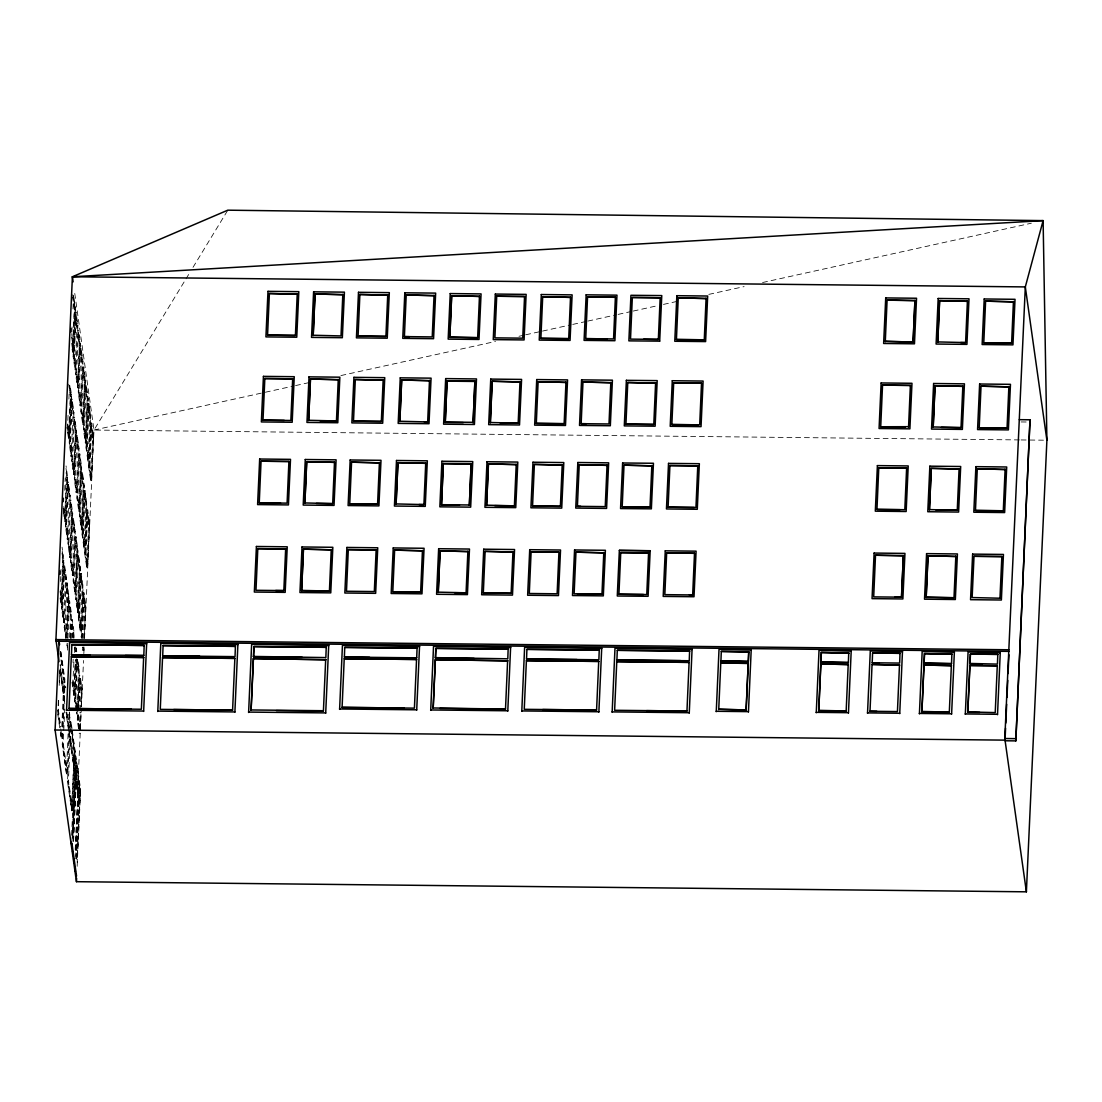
<?xml version="1.0" encoding="UTF-8"?>
<svg xmlns="http://www.w3.org/2000/svg" width="1102" height="1102" viewBox="0 0 1102 1102"><rect width="100%" height="100%" fill="white"/><g stroke="black" fill="none" stroke-linecap="round" stroke-linejoin="round"><path stroke-width="0.75" stroke-dasharray="5 3.75" d="M60.61 581.553L60.748 576.07M60.817 574.362L61.051 569.266M64.756 490.335L65.211 477.855M68.048 415.371L67.58 425.565L69.454 438.927L68.572 438.927L66.919 427.232M68.903 399.117L69.509 385.81M71.754 333.617L73.407 352.089L72.512 352.075L71.575 345.394M71.837 331.922L72.057 326.812M72.994 308.946L73.531 294.51L75.418 307.871L73.311 354.899L75.005 366.966L75.9 366.98L74.206 354.899L76.01 314.993L75.129 314.979L76.823 327.06L77.719 327.06L76.01 314.993M60.238 589.873L61.932 601.94L61.051 601.926L62.855 562.02L62.001 555.987M63.117 506.961L63.999 506.961L65.707 519.042L64.811 519.028L66.203 476.092M67.773 424.063L69.467 436.13L68.572 436.13L70.39 396.21L68.682 384.143M71.713 337.212L73.407 349.293L72.512 349.279L74.33 309.359L72.636 297.292L73.517 297.306L75.225 309.373L73.118 356.401L75.005 369.762L75.9 369.776L74.013 356.414L76.024 312.197L75.129 312.183L77.016 325.545L75.005 369.762M60.045 591.375L61.932 604.736L61.037 604.722L63.048 560.505L61.877 552.157M62.924 508.463L63.82 508.477L65.693 521.838L64.798 521.825L66.809 477.607L66.106 472.593M68.572 438.927L70.569 394.709L69.398 386.347M72.512 352.075L74.523 307.857L72.636 294.496M63.53 622.423L65.541 578.206L63.654 564.844L64.55 564.844L62.538 609.062L64.426 622.423L63.53 622.423L61.643 609.062L63.751 562.02L62.056 549.953M67.291 539.512L69.302 495.294L67.415 481.932L68.31 481.946L66.299 526.164L68.186 539.525L67.291 539.512L65.417 526.15L67.511 479.122L65.817 467.055M71.065 456.614L73.063 412.396L71.189 399.034L72.085 399.048L70.073 443.266L71.947 456.627L71.065 456.614L69.178 443.252L71.286 396.224L69.578 384.143M64.536 567.64L66.244 579.721L65.349 579.707L63.654 567.64L64.536 567.64L62.731 607.56L64.426 619.627L63.53 619.627L61.836 607.546L63.944 560.519L62.056 547.157M68.31 484.742L70.005 496.809L69.109 496.809L67.415 484.728L68.31 484.742L66.492 524.662L68.2 536.729L67.305 536.715L65.597 524.648L67.704 477.621L66.051 465.926M72.071 401.844L73.765 413.911L72.884 413.897L71.175 401.831L72.071 401.844L70.252 441.75L71.961 453.831L71.065 453.817L69.371 441.75L71.465 394.709L70.294 386.361M58.392 700.831L58.007 709.316L60.527 727.196M59.232 682.152L59.783 670.264M58.53 700.321L58.158 708.614L60.706 726.714M59.205 685.403L59.963 668.818M60.596 654.946L60.734 651.874M66.079 640.482L64.192 627.121L66.423 578.206L64.55 564.844M69.839 557.584L71.85 513.367L69.963 500.005L70.859 500.005L68.847 544.223L70.735 557.584L69.839 557.584L67.952 544.223L70.197 495.308L68.31 481.946M73.6 474.673L75.611 430.455L73.724 417.093L74.619 417.107L72.608 461.325L74.495 474.687L73.6 474.673L71.726 461.311L73.958 412.41L72.085 399.048M77.539 387.821L79.551 343.604L77.677 330.256L78.559 330.256L76.561 374.473L78.435 387.835L77.539 387.821L75.666 374.473L77.898 325.558L76.024 312.197M66.492 637.149L65.087 627.134L67.098 582.917L66.203 582.903L68.076 596.265L66.23 637.08M62.359 733.477L62.125 738.574L61.23 738.56L61.354 733.257M61.767 726.673L63.93 679.121L60.5 654.753M66.079 637.686L67.897 597.766L66.189 585.699L67.084 585.713L68.779 597.78L66.974 637.7L66.079 637.686L64.384 625.619L65.266 625.619L66.974 637.7M69.839 554.788L71.658 514.868L69.963 502.801L70.845 502.801L72.553 514.882L70.735 554.788L69.839 554.788L68.145 542.707L69.04 542.721L70.735 554.788M73.614 471.876L75.418 431.97L73.724 419.89L74.619 419.903L76.313 431.97L74.495 471.89L73.614 471.876L71.906 459.81L72.801 459.823L74.495 471.89M77.553 385.025L79.372 345.119L77.663 333.052L78.559 333.052L80.253 345.133L78.449 385.039L77.553 385.025L75.859 372.958L76.741 372.972L78.449 385.039M60.734 733.285L61.202 736.577L62.098 736.577L62.249 733.257M62.552 726.631L64.054 693.461L60.114 665.498M59.976 669.079L63.227 692.111L64.109 692.111L64.674 679.838L63.778 679.824L60.073 653.514M62.662 726.686L64.825 679.135L60.706 649.877M69.04 732.183L67.263 773.976L66.368 773.962L62.249 744.704L63.076 729.083M63.021 727.733L64.949 685.279L65.844 685.279M67.456 650.152L66.988 640.042M67.057 638.333L68.971 596.278L67.098 582.917M72.401 575.602L74.413 531.384L72.525 518.023L73.421 518.023L75.294 531.384L73.297 575.602L72.401 575.602L70.514 562.24L72.732 513.367L70.859 500.005M76.162 492.69L78.173 448.473L76.286 435.111L77.181 435.125L79.069 448.486L77.057 492.704L76.162 492.69L74.275 479.329L76.506 430.469L74.619 417.107M80.102 405.839L82.113 361.621L80.239 348.26L81.121 348.273L83.008 361.635L80.997 405.853L80.102 405.839L78.228 392.477L80.446 343.617L78.559 330.256M67.263 773.976L63.145 744.718L64.756 709.054M67.952 638.347L69.646 600.934L68.765 600.921L70.638 614.282L69.564 638.086M73.297 575.602L71.41 562.24L73.421 518.023M77.057 492.704L75.17 479.342L77.181 435.125M80.997 405.853L79.124 392.491L81.121 348.273M70.459 638.099L71.534 614.296L69.646 600.934M70.556 638.389L71.396 619.682L72.291 619.696L74.178 633.058L73.944 638.154M76.066 536.784L74.054 581.002L75.928 594.364L75.046 594.364L73.159 581.002L75.17 536.784L76.066 536.784L77.939 550.146L75.749 599.392L77.636 612.753L78.517 612.767L80.529 568.549L78.655 555.188L77.76 555.174L79.633 568.536L77.636 612.753M79.826 453.886L77.815 498.104L79.702 511.466L78.807 511.452L76.92 498.09L78.931 453.872L79.826 453.886L81.7 467.248L79.509 516.494L81.396 529.855L82.292 529.869L84.289 485.651L82.416 472.29L81.52 472.276L83.408 485.638L81.396 529.855M83.766 367.035L81.755 411.253L83.642 424.614L82.746 424.601L80.873 411.239L82.87 367.021L83.766 367.035L85.653 380.397L83.463 429.642L85.336 443.004L86.231 443.018L88.243 398.8L86.355 385.438L85.46 385.425L87.347 398.786L85.336 443.004M71.451 638.402L72.291 619.696M66.368 773.962L68.296 728.849L65.982 712.402M68.448 728.119L69.068 714.537L69.963 714.537L69.192 731.521M72.939 637.879L71.396 622.478L72.291 622.492L73.834 637.879M75.046 591.554L76.864 551.647L75.156 539.581L76.052 539.581L77.746 551.661L75.942 591.567L75.046 591.554L73.352 579.487L74.233 579.5L75.942 591.567M78.807 508.656L80.625 468.749L78.931 456.669L79.812 456.683L81.52 468.749L79.702 508.669L78.807 508.656L77.112 496.589L78.008 496.603L79.702 508.669M82.76 421.804L84.565 381.898L82.87 369.831L83.766 369.831L85.46 381.912L83.642 421.818L82.76 421.804L81.052 409.737L81.947 409.751L83.642 421.818M73.049 638.141L71.396 619.682M75.046 594.364L77.044 550.146L75.17 536.784M78.807 511.452L80.818 467.234L78.931 453.872M82.746 424.601L84.758 380.383L82.87 367.021M72.236 730.213L75.212 751.344L72.512 810.769L71.616 810.755L67.498 781.511L70.197 722.072L71.093 722.086L72.002 728.587M73.007 662.495L73.159 659.175M72.512 810.769L68.393 781.511L71.093 722.086M72.884 682.303L71.988 682.303L73.862 695.665L74.757 695.665L72.884 682.303L74.041 659.175M74.344 652.522L74.578 647.535M78.517 612.767L76.644 599.405L78.655 555.188M82.292 529.869L80.405 516.507L82.416 472.29M86.231 443.018L84.344 429.656L86.355 385.438M73.063 680.802L74.771 692.869L73.875 692.869L75.377 659.602M77.636 609.957L75.942 597.89L76.823 597.904L78.531 609.971L77.636 609.957L79.454 570.051L77.746 557.97L78.641 557.984L80.336 570.051L79.454 570.051M81.396 527.059L79.702 514.978L80.598 514.992L82.292 527.073L81.396 527.059L83.215 487.139L81.52 475.072L82.402 475.086L84.11 487.153L83.215 487.139M85.35 440.208L83.642 428.141L84.537 428.141L86.231 440.221L85.35 440.208L87.154 400.288L85.46 388.221L86.355 388.235L88.05 400.302L87.154 400.288M73.862 695.665L75.487 659.946M74.757 695.665L76.272 659.616M75.969 710.583L74.55 700.569L76.561 656.351M78.325 617.657L80.336 573.453L81.217 573.453L83.105 586.815L81.093 631.033L80.198 631.019L78.325 617.657L79.22 617.671L81.093 631.033M82.085 534.759L84.096 490.542L84.992 490.555L86.865 503.917L84.854 548.135L83.972 548.121L82.085 534.759L82.981 534.773L84.854 548.135M86.025 447.908L88.036 403.69L88.931 403.704L90.805 417.066L88.807 461.283L87.912 461.27L86.025 447.908L86.92 447.922L88.807 461.283M76.396 707.25L75.446 700.583L77.305 659.754M79.22 617.671L81.217 573.453M82.981 534.773L84.992 490.555M86.92 447.922L88.931 403.704M76.699 706.616L75.639 699.067L77.457 659.161L79.151 671.228L78.256 671.214L76.561 659.148M79.399 616.17L78.504 616.156L80.212 628.223L81.107 628.236L79.399 616.17L81.217 576.25L80.322 576.25L82.016 588.316L82.912 588.33L81.217 576.25M83.173 533.258L82.278 533.258L83.972 545.325L84.868 545.338L83.173 533.258L84.978 493.352L84.083 493.338L85.791 505.419L86.672 505.419L84.978 493.352M87.113 446.42L86.218 446.406L87.912 458.473L88.807 458.487L87.113 446.42L88.918 406.5L88.036 406.486L89.73 418.567L90.626 418.567L88.918 406.5M71.589 808.772L67.649 780.808L68.544 780.822L72.484 808.785L71.589 808.772L73.545 765.656L69.605 737.693L70.5 737.693L74.44 765.656L73.545 765.656M74.165 752.032L75.06 752.032L71.12 724.069L70.225 724.069L74.165 752.032L73.6 764.306L74.495 764.32L70.556 736.356L69.674 736.343M71.616 810.755L74.316 751.33L71.795 733.45M77.03 659.685L78.449 669.713L76.437 713.931L77.333 713.931L76.63 708.93M80.198 631.019L82.209 586.801L80.336 573.453M83.972 548.121L85.97 503.903L84.096 490.542M87.912 461.27L89.923 417.052L88.036 403.69M71.602 835.302L75.005 756L75.9 756.013L80.515 788.743L77.168 862.329M77.484 710.542L79.344 669.727L77.925 659.699M78.462 728.257L77.278 719.909L77.815 708.007M77.898 706.299L79.289 675.691L80.184 675.705L82.058 689.067L81.286 706.065M83.049 592.793L81.038 637.011L81.934 637.011L83.945 592.807L83.049 592.793L84.937 606.155L83.463 638.457M84.813 554.099L86.824 509.882L87.705 509.895L89.593 523.257L87.581 567.475L86.686 567.461L84.813 554.099L85.708 554.113L87.581 567.475M88.752 467.262L90.763 423.044L91.659 423.044L93.532 436.406L91.521 480.624L90.639 480.624L88.752 467.262L89.648 467.262L91.521 480.624M72.016 841.57L75.9 756.013M78.958 728.959L77.471 718.408L77.925 708.421M77.994 706.768L79.275 678.488L80.171 678.501L81.879 690.568L80.969 710.528M81.658 638.513L83.049 595.59L83.945 595.603L85.639 607.67L84.275 637.603M84.992 552.598L86.81 512.678L87.705 512.692L89.4 524.772L87.595 564.679L86.7 564.665L84.992 552.598L85.887 552.612L87.595 564.679M88.945 465.747L90.75 425.84L91.645 425.84L93.339 437.921L91.535 477.827L90.639 477.827L88.945 465.747L89.841 465.76L91.535 477.827M72.415 837.024L75.377 771.937L74.481 771.923L75.363 778.177L72.636 838.14M76.355 776.042L75.473 769.775L75.955 759.195L75.06 759.182L75.942 765.435L75.459 776.028L76.355 776.042L76.837 765.449L75.942 765.435M72.856 837.451L75.501 779.21L76.396 779.224L79.688 802.6L77.126 859.133M75.597 777.062L76.079 766.469L76.975 766.482L76.493 777.075L78.683 792.586L77.787 792.586L75.597 777.062L76.493 777.075M79.344 728.27L78.173 719.923L78.559 711.424M78.641 709.716L80.184 675.705M85.708 554.113L87.705 509.895M89.648 467.262L91.659 423.044M79.854 728.973L78.366 718.408L78.669 711.754M78.738 710.101L80.171 678.501M82.554 638.526L83.945 595.603M85.887 552.612L87.705 512.692M89.841 465.76L91.645 425.84M73.379 841.57L76.258 778.191L75.377 771.937M73.6 840.895L76.396 779.224M79.165 730.474L80.005 712.181M80.074 710.514L81.162 689.053L79.289 675.691M83.972 646.97L83.821 650.373L82.925 650.373L83.077 646.97M86.686 567.461L88.697 523.243L86.824 509.882M90.639 480.624L92.637 436.406L90.763 423.044M80.06 730.488L80.887 712.195M80.281 728.174L80.983 712.87M84.358 638.471L85.832 606.155L83.945 592.807M77.154 866.337L80.487 792.93L77.512 792.903L81.341 708.641M81.41 706.919L83.532 660.484M83.835 653.61L84.151 646.736M84.537 638.127L93.987 430.055L74.33 290.391M75.198 849.546L77.691 794.735L78.586 794.735L75.79 856.406M77.787 792.586L78.27 781.993L76.079 766.469M75.349 850.579L77.843 795.768L78.724 795.768L75.845 859.161M77.939 793.605L78.421 783.026L79.303 783.04L78.821 793.619L79.785 800.451L78.889 800.438L77.939 793.605L78.821 793.619M78.683 792.586L79.165 782.007L78.27 781.993M76.231 859.119L78.793 802.587L75.501 779.21M78.889 800.438L79.372 789.858L78.421 783.026M76.437 858.899L79.619 788.729L75.005 756M79.785 800.451L80.267 789.858L79.372 789.858M1019.378 439.918L93.987 430.055L189.434 273.213M193.015 267.345L227.797 210.179M93.987 430.055L263.654 392.615M265.334 392.243L293.89 385.948M295.57 385.576L310.695 382.242M340.931 375.562L495.473 341.468M518.987 336.275L524.029 335.16M525.709 334.788L540.834 331.454M542.515 331.082L571.07 324.787M572.751 324.415L586.181 321.453M587.862 321.081L616.417 314.773M618.098 314.401L631.542 311.439M633.223 311.067L656.737 305.874M663.459 304.4L678.584 301.066M708.82 294.386L744.098 286.603M762.57 282.525L1031.348 223.21M74.523 307.857L75.418 307.871M74.33 309.359L75.225 309.373M77.016 325.545L77.898 325.558M79.551 343.604L80.446 343.617M79.372 345.119L80.253 345.133M73.311 354.899L74.206 354.899M73.118 356.401L74.013 356.414M82.113 361.621L83.008 361.635M75.666 374.473L76.561 374.473M84.758 380.383L85.653 380.397M84.565 381.898L85.46 381.912M78.228 392.477L79.124 392.491M70.569 394.709L71.465 394.709M70.39 396.21L71.286 396.224M87.347 398.786L88.243 398.8M80.873 411.239L81.755 411.253M1021.141 421.942L1027.257 422.011M73.063 412.396L73.958 412.41M89.923 417.052L90.805 417.066M83.463 429.642L84.344 429.656M1021.099 439.946L1043.456 440.18M75.611 430.455L76.506 430.469M75.418 431.97L76.313 431.97M92.637 436.406L93.532 436.406M93.339 437.921L92.458 437.907L90.75 425.84M69.371 441.75L70.252 441.75M69.178 443.252L70.073 443.266M78.173 448.473L79.069 448.486M71.726 461.311L72.608 461.325M80.818 467.234L81.7 467.248M80.625 468.749L81.52 468.749M66.809 477.607L67.704 477.621M66.616 479.108L67.511 479.122M74.275 479.329L75.17 479.342M83.408 485.638L84.289 485.651M69.302 495.294L70.197 495.308M76.92 498.09L77.815 498.104M85.97 503.903L86.865 503.917M71.85 513.367L72.732 513.367M71.658 514.868L72.553 514.882M79.509 516.494L80.405 516.507M88.697 523.243L89.593 523.257M89.4 524.772L88.504 524.759L86.81 512.678M65.597 524.648L66.492 524.662M65.417 526.15L66.299 526.164M74.413 531.384L75.294 531.384M67.952 544.223L68.847 544.223M77.044 550.146L77.939 550.146M76.864 551.647L77.746 551.661M63.048 560.505L63.944 560.519M62.855 562.02L63.751 562.02M70.514 562.24L71.41 562.24M79.633 568.536L80.529 568.549M65.541 578.206L66.423 578.206M73.159 581.002L74.054 581.002M82.209 586.801L83.105 586.815M68.076 596.265L68.971 596.278M67.897 597.766L68.779 597.78M75.749 599.392L76.644 599.405M84.937 606.155L85.832 606.155M61.836 607.546L62.731 607.56M85.639 607.67L84.744 607.657L83.049 595.59M61.643 609.062L62.538 609.062M70.638 614.282L71.534 614.296M64.192 627.121L65.087 627.134M73.283 633.044L74.178 633.058M73.09 634.545L73.986 634.559M81.231 635.496L82.127 635.51M67.828 643.637L66.947 643.637L67.58 648.155M66.754 645.138L67.649 645.152M82.939 647.577L83.821 647.577M78.449 669.713L79.344 669.727M63.93 679.121L64.825 679.135M64.977 687.262L65.872 687.276M81.162 689.053L82.058 689.067M81.879 690.568L80.983 690.568L79.275 678.488M64.054 693.461L63.158 693.447L59.687 668.776M75.639 699.067L74.743 699.054L75.804 706.602M74.55 700.569L75.446 700.583M77.471 718.408L78.366 718.408M77.278 719.909L78.173 719.923M68.352 727.513L69.247 727.513L67.167 712.718M79.165 733.271L80.06 733.285M62.249 744.704L63.145 744.718M74.316 751.33L75.212 751.344M75.473 769.775L74.578 769.775L75.459 776.028M75.363 778.177L76.258 778.191M67.498 781.511L68.393 781.511M79.619 788.729L80.515 788.743M78.793 802.587L79.688 802.6M71.671 343.245L72.512 349.279M67.511 428.582L68.572 436.13M83.353 647.039L83.821 650.373M63.324 508.463L64.811 519.028M63.393 511.81L64.798 521.825M82.457 647.026L82.925 650.373M76.3 648.114L76.768 651.447L75.873 651.447L75.404 648.1M75.721 646.929L76.575 652.963M74.84 646.915L75.68 652.949M60.403 597.408L61.051 601.926M72.388 682.303L73.875 692.869M60.1 598.042L61.037 604.722M69.343 711.947L69.812 715.239L68.916 715.226L68.448 711.933M60.569 651.475L65.61 687.262M69.206 712.829L71.85 731.576M72.085 733.285L80.487 792.93M70.197 722.072L71.575 731.824M60.183 664.148L64.109 692.111M66.878 712.415L69.192 728.863M60.238 670.195L64.798 702.566M66.272 712.705L68.875 731.549M69.109 733.243L77.512 792.903M64.357 700.886L64.825 704.178M61.629 733.285L62.098 736.577M60.748 728.821L62.125 738.574M57.497 710.253L59.811 726.7M57.8 714.179L60.087 730.433M60.321 732.059L61.23 738.56M81.121 351.07L80.226 351.07L81.92 363.137L82.815 363.15L81.121 351.07M79.303 390.99L78.407 390.976L80.115 403.043L81.011 403.057L79.303 390.99M77.181 437.921L76.286 437.907L77.98 449.988L78.876 449.988L77.181 437.921M75.363 477.841L74.468 477.827L76.176 489.894L77.057 489.908L75.363 477.841M73.407 520.819L72.512 520.819L74.22 532.886L75.115 532.9L73.407 520.819M71.602 560.739L70.707 560.725L72.401 572.792L73.297 572.806L71.602 560.739M69.646 603.731L68.751 603.717L70.459 615.784L71.341 615.798L69.646 603.731M63.296 744.015L62.401 744.015L66.34 771.979L67.236 771.979L63.296 744.015"/><path stroke-width="1.5" d="M59.04 661.668L55.926 639.601L72.401 276.767L227.797 210.179L1043.112 220.62L1046.9 440.221L1026.389 891.821L76.451 881.696L55.1 730.006L59.136 641.254L59.604 644.656M59.935 574.362L60.087 570.96M63.227 501.658L63.379 498.256M70.941 331.909L71.093 328.506M66.547 710.597L69.578 642.507L146.718 643.72M131.262 709.137L69.027 708.476L71.313 656.709L143.646 657.481L71.313 656.709M89.965 655.153L71.465 654.946L71.85 644.684L144.183 645.455L71.85 644.684M76.451 881.696L76.617 878.28M143.646 657.481L141.359 709.247L69.027 708.476M125.284 655.525L143.797 655.718L144.183 645.455M143.646 711.424L146.662 643.334M157.779 711.506L160.809 643.416L237.949 644.629M162.545 657.618L234.864 658.39L162.545 657.618L160.258 709.371L232.591 710.143L173.717 709.523M199.696 656.241L162.697 655.855L163.082 645.593L235.415 646.364L163.082 645.593M232.591 710.143L234.864 658.39M235.415 646.364L235.029 656.627L162.697 655.855M234.878 712.319L237.894 644.229M248.611 712.471L251.628 644.381L328.768 645.593M280.542 503.063L259.245 502.843L261.064 461.201L288.917 461.49L261.064 461.201M284.288 420.413L263.006 420.179L264.824 378.537L292.664 378.84L264.824 378.537M257.799 548.644L285.652 548.948L257.799 548.644L255.981 590.3L283.834 590.589L275.638 590.507M297.237 293.807L295.419 335.449L267.566 335.146L269.384 293.504L297.292 294.193L269.384 293.504M253.419 658.968L251.077 710.335L253.364 658.583L325.751 659.74L253.364 658.583M302.292 657.343L253.515 656.82L253.915 646.557L326.233 647.329L253.915 646.557M253.515 656.82L253.956 646.943M288.917 461.49L287.099 503.132L259.245 502.843M292.664 378.84L290.845 420.482L263.006 420.179M283.834 590.589L285.652 548.948M306.728 462.069L304.855 503.325L306.673 461.683L334.567 462.358L306.673 461.683M310.475 379.405L308.601 420.675L310.42 379.019L338.328 379.708L310.42 379.019M331.247 549.43L329.429 591.071L301.59 590.782L303.408 549.14L331.303 549.815L303.408 549.14M315.048 294.372L313.175 335.642L314.993 293.986L342.887 294.675L314.993 293.986M301.59 590.782L303.463 549.526M276.313 710.611L323.409 711.107L325.696 659.354M326.233 647.329L325.848 657.591L253.46 656.434M316.315 503.449L332.694 503.628L334.512 461.972M320.062 420.799L336.454 420.964L338.273 379.322M342.832 294.289L341.014 335.931L313.12 335.242M325.696 713.297L328.713 645.207M339.609 709.371L342.446 645.345L419.6 646.557M379.419 462.454L377.587 504.096L349.747 503.807L351.566 462.165L379.46 462.84L351.566 462.165M383.165 379.804L381.347 421.446L353.494 421.143L355.312 379.501L383.22 380.19L355.312 379.501M348.301 549.609L346.483 591.264L374.322 591.554L376.14 549.912L348.301 549.609L376.14 549.912M387.739 294.771L385.92 336.413L358.067 336.11L359.886 294.468L387.794 295.157L359.886 294.468M404.324 708.035L342.088 707.374L344.223 658.707L416.556 659.478L344.223 658.707M369.597 657.329L344.375 657.067L344.733 647.397L417.066 648.169L344.733 647.397M397.946 463.033L396.073 504.303L397.891 462.647L425.785 463.336L397.891 462.647M401.693 380.383L399.819 421.639L401.638 379.997L429.546 380.686L401.638 379.997M422.465 550.408L420.647 592.049L392.808 591.746L394.626 550.105L422.521 550.793L394.626 550.105M409.31 336.661L404.393 336.606L406.211 294.964L434.105 295.653L406.211 294.964M416.556 659.478L414.421 708.145L342.088 707.374M406.61 657.729L416.708 657.839L417.066 648.169M419.008 504.537L423.912 504.592L425.73 462.95M424.394 421.901L427.672 421.942L429.491 380.3M434.064 295.253L432.232 336.909L404.393 336.606M416.708 710.198L419.545 646.171M430.703 710.349L433.527 646.323L510.681 647.535M459.506 505.267L441.489 505.074L443.307 463.432L471.16 463.722L469.342 505.377L471.16 463.722M463.267 422.617L445.249 422.424L447.068 380.769L474.907 381.072L473.089 422.713L474.907 381.072M441.489 505.074L443.307 463.432M445.249 422.424L447.068 380.769M440.097 551.275L438.224 592.532L440.042 550.89L467.951 551.565L440.042 550.89M479.48 296.039L477.662 337.68L449.809 337.377L451.627 295.735L479.535 296.424L451.627 295.735M435.359 660.057L433.169 708.352L435.304 659.671L507.691 660.828L435.304 659.671M474.149 658.445L435.455 658.032L435.827 648.362L508.146 649.133L435.827 648.362M449.809 337.377L451.682 296.121M435.455 658.032L435.869 648.761M454.603 592.711L466.077 592.821L467.895 551.179M488.448 464.3L486.574 505.556L488.393 463.914L516.287 464.589L488.393 463.914M492.195 381.636L490.321 422.892L492.139 381.251L520.048 381.939L492.139 381.251M512.967 551.661L511.149 593.303L483.31 593.014L485.128 551.358L513.022 552.047L485.128 551.358M496.713 296.218L494.894 337.859L522.734 338.162L524.552 296.521L496.713 296.218L524.552 296.521M494.757 505.639L514.414 505.846L516.232 464.204M500.156 423.003L518.174 423.196L519.992 381.554M439.891 708.421L505.501 709.123L507.636 660.442M508.146 649.133L507.788 658.803L435.4 657.646M507.788 711.162L510.625 647.136M521.783 711.313L524.621 647.287L601.761 648.499M562.213 464.7L560.395 506.341L532.555 506.038L534.374 464.397L562.268 465.085L534.374 464.397M565.973 382.036L564.155 423.691L536.302 423.388L538.12 381.747L566.029 382.422L538.12 381.747M531.109 551.854L529.291 593.496L557.13 593.799L558.948 552.157L531.109 551.854L558.948 552.157M570.533 297.003L568.715 338.645L540.875 338.355L542.694 296.714L570.588 297.388L542.694 296.714M526.398 660.649L598.717 661.42L526.398 660.649L524.249 709.316L596.581 710.087L542.763 709.523M577.007 659.547L526.536 659.01L526.908 649.34L599.24 650.111L526.908 649.34M580.671 506.355L577.407 506.328L579.225 464.686L607.119 465.361L579.225 464.686M586.071 423.719L581.153 423.678L582.972 382.022L610.88 382.711L582.972 382.022M575.96 552.143L603.855 552.818L575.96 552.143L574.128 593.785L601.981 594.074L577.407 593.813M607.009 338.865L585.727 338.631L587.545 296.989L615.384 297.292L587.545 296.989M607.064 464.975L605.246 506.631L577.407 506.328M610.825 382.325L609.007 423.967L581.153 423.678M596.581 710.087L598.717 661.42M599.24 650.111L598.868 659.781L526.536 659.01M601.981 594.074L603.8 552.433M615.384 297.292L613.566 338.934L585.727 338.631M598.868 712.14L601.706 648.114M619.352 550.394L617.285 596.003L648.1 596.292L650.18 550.725L619.352 550.394L650.166 550.78M612.161 712.278L614.985 648.251L692.139 649.464M651.847 465.457L650.028 507.099L622.189 506.81L624.007 465.154L651.902 465.843L624.007 465.154M655.607 382.807L653.789 424.449L625.936 424.146L627.754 382.504L655.662 383.193L627.754 382.504M643.485 594.515L618.925 594.253L620.743 552.612L648.582 552.915L620.743 552.612M632.328 297.471L660.167 297.76L632.328 297.471L630.509 339.113L658.349 339.416L643.609 339.251M616.762 661.613L689.094 662.385L616.762 661.613L614.627 710.28L686.959 711.052L646.585 710.625M680.829 660.649L616.913 659.974L617.285 650.304L689.604 651.075L617.285 650.304M648.582 552.915L646.764 594.557L618.925 594.253M658.349 339.416L660.167 297.76M659.685 341.193L661.765 295.584L630.936 295.295L628.87 340.862L659.685 341.138M694.315 507.471L668.101 507.195L669.92 465.554L697.773 465.843L669.92 465.554M698.062 424.821L671.848 424.545L673.68 382.89L701.519 383.193L673.68 382.89M666.655 553.011L694.508 553.3L666.655 553.011L664.837 594.653L692.676 594.956L689.411 594.915M706.093 298.16L704.274 339.802L676.421 339.512L678.24 297.857L706.148 298.546L678.24 297.857M697.773 465.843L695.954 507.499L668.101 507.195M701.519 383.193L699.701 424.835L671.848 424.545M686.959 711.052L689.094 662.385M689.604 651.075L689.246 660.745L616.913 659.974M692.676 594.956L694.508 553.3M689.246 713.104L692.084 649.078M716.259 711.672L719.014 649.367L751.261 650.097M718.724 709.66L720.777 662.825L748.217 663.128L746.164 709.95L718.669 709.261L746.164 709.95M720.928 661.172L721.3 651.434L748.74 651.723L748.368 661.462L720.873 660.787L748.368 661.462M746.109 709.564L748.217 663.128M748.313 661.076L748.74 651.723M748.451 712.016L751.206 649.712M816.265 712.732L819.02 650.428L851.267 651.158M848.223 664.189L846.171 711.01L818.745 710.721L820.797 663.9L848.278 664.575L820.797 663.9M848.747 652.797L848.375 662.536L820.935 662.233L821.307 652.494L848.802 653.183L821.307 652.494M818.745 710.721L820.852 664.286M820.935 662.233L821.362 652.88M848.457 713.077L851.212 650.772M867.522 713.283L870.291 650.979L902.538 651.709M899.893 509.675L876.958 509.427L878.776 467.785L906.629 468.075L878.776 467.785M905.293 427.025L880.718 426.763L882.537 385.121L910.376 385.425L882.537 385.121M901.546 597.174L903.364 555.532L875.511 555.229L873.693 596.885L901.546 597.174L894.989 597.105M885.278 341.73L887.096 300.088L914.949 300.391L913.131 342.033L885.223 341.344L913.131 342.033M876.861 711.341L870.001 711.272L872.054 664.437L899.549 665.126L872.054 664.437M879.065 662.853L872.205 662.784L872.577 653.045L900.003 653.334L872.577 653.045M906.629 468.075L904.811 509.716L876.958 509.427M908.558 427.066L910.376 385.425M901.491 596.788L903.364 555.532M913.076 341.648L914.949 300.391M899.494 664.74L897.441 711.561L870.001 711.272M900.003 653.334L899.645 663.073L872.205 662.784M899.728 713.628L902.483 651.323M919.412 713.834L922.167 651.53L954.415 652.26M931.3 468.722L929.427 509.978L931.245 468.336L959.139 469.025L931.245 468.336M935.047 386.072L933.174 427.328L934.992 385.686L962.9 386.361L934.992 385.686M955.833 556.097L954.001 597.739L926.162 597.436L927.98 555.794L955.875 556.482L927.98 555.794M939.62 301.039L937.747 342.295L939.565 300.653L967.473 301.328L939.565 300.653M926.162 597.436L928.036 556.179M951.37 665.291L949.318 712.112L921.892 711.823L923.944 664.988L951.425 665.677L923.944 664.988M951.894 653.885L951.522 663.624L924.082 663.335L924.454 653.596L951.949 654.271L924.454 653.596M921.892 711.823L923.999 665.388M924.082 663.335L924.509 653.982M935.984 510.047L957.266 510.281L959.098 468.639M941.37 427.411L961.027 427.631L962.845 385.975M960.682 342.543L965.6 342.584L967.418 300.942M951.605 714.179L954.373 651.874M965.324 714.33L968.079 652.012L1000.327 652.742M1005.12 469.121L1003.302 510.777L975.463 510.474L977.281 468.832L1005.176 469.507L977.281 468.832M1008.881 386.471L1007.063 428.113L979.21 427.824L981.028 386.168L1008.936 386.857L981.028 386.168M974.016 556.29L1001.856 556.579L974.016 556.29L972.143 597.546L1000.037 598.221M1013.441 301.438L1011.622 343.08L983.783 342.777L985.601 301.135L1013.496 301.824L985.601 301.135M979.802 712.443L967.79 712.305L969.856 665.484L997.282 665.773L969.856 665.484M982.006 663.955L969.994 663.831L970.366 654.092L997.806 654.381L970.366 654.092M967.79 712.305L969.898 665.87M969.994 663.831L970.421 654.478M999.982 597.835L1001.856 556.579M997.282 665.773L995.23 712.595L967.735 711.92M997.806 654.381L997.434 664.12L969.939 663.445M997.517 714.675L1000.272 652.356M1026.389 891.821L1004.804 738.519L1025.315 286.919L1043.112 220.62L72.401 276.767L73.131 281.878M1005.575 728.188L1005.038 740.131L55.1 730.006M1005.809 723.064L1006.663 704.288M1006.98 697.456L1007.751 680.389M1008.054 673.57L1008.909 654.781M1005.12 740.778L1015.837 740.888L1029.998 419.779L1019.295 419.669M1015.837 740.888L1029.998 419.779M72.401 276.767L1025.315 286.919L1046.9 440.221M915.004 300.777L887.096 300.088M937.692 341.909L965.6 342.584M449.754 336.992L477.662 337.68M447.123 381.154L474.962 381.457M308.546 420.289L336.454 420.964M399.764 421.253L427.672 421.942M908.503 426.681L880.718 426.763M933.118 426.942L961.027 427.631M445.194 422.025L473.033 422.328M490.266 422.507L518.174 423.196M443.362 463.818L471.215 464.107M304.799 502.939L332.694 503.628M396.017 503.917L423.912 504.592M929.372 509.592L957.266 510.281M441.434 504.688L469.287 504.978M486.519 505.171L514.414 505.846M903.42 555.918L875.511 555.229M301.535 590.397L329.429 591.071M926.107 597.05L954.001 597.739M438.169 592.146L466.077 592.821M55.926 639.601L1008.84 649.767M56.161 641.212L1009.06 651.378M748.795 652.108L721.3 651.434M820.88 661.847L848.375 662.536M924.027 662.949L951.522 663.624M143.742 655.332L71.465 654.946M748.272 663.514L720.777 662.825M818.69 710.335L846.171 711.01M921.837 711.437L949.318 712.112M433.114 707.966L505.501 709.123M716.204 711.286L748.396 711.63M816.21 712.347L848.402 712.691M867.481 712.898L899.673 713.242M919.357 713.449L951.549 713.793M965.269 713.944L997.462 714.289M339.554 708.985L416.652 709.812M430.648 709.963L507.733 710.776M521.728 710.928L598.813 711.754M612.106 711.892L689.191 712.718M251.036 709.95L323.354 710.721M66.492 710.211L143.591 711.038M157.724 711.107L234.822 711.933M248.556 712.085L325.641 712.898M1004.804 738.519L1015.521 738.643M71.051 843.278L71.933 843.292L76.548 876.021L75.652 876.007M1011.622 343.08L983.783 342.777M1007.063 428.113L979.21 427.824M1003.302 510.777L975.463 510.474M704.274 339.802L676.421 339.512M653.789 424.449L625.936 424.146M650.028 507.099L622.189 506.81M568.715 338.645L540.875 338.355M564.155 423.691L536.302 423.388M560.395 506.341L532.555 506.038M511.149 593.303L483.31 593.014M385.92 336.413L358.067 336.11M420.647 592.049L392.808 591.746M416.708 657.839L344.375 657.067M381.347 421.446L353.494 421.143M377.587 504.096L349.747 503.807M295.419 335.449L267.566 335.146M71.286 842.162L72.167 848.416M72.539 850.992L73.187 855.648M73.627 858.761L74.289 863.417M74.84 867.357L75.418 871.462M259.673 459.024L257.606 504.592L288.435 504.923L290.501 459.355L259.673 459.024M263.433 376.374L261.367 421.928L292.182 422.259L294.248 376.705L263.433 376.374M256.408 546.482L254.342 592.049L285.17 592.366L287.236 546.812L256.408 546.482M267.993 291.341L265.926 336.895L296.755 337.226L298.821 291.658L267.993 291.341M305.282 459.506L303.215 505.074L334.03 505.405L336.096 459.837L305.282 459.506M309.028 376.856L306.962 422.424L337.791 422.741L339.857 377.187L309.028 376.856M302.017 546.964L299.951 592.532L330.765 592.862L332.832 547.295L302.017 546.964M313.602 291.823L311.535 337.391L342.35 337.708L344.416 292.154L313.602 291.823M350.174 459.989L348.108 505.556L378.923 505.887L381.003 460.319L350.174 459.989M353.935 377.339L351.855 422.892L382.683 423.223L384.75 377.669L353.935 377.339M346.91 547.446L344.843 593.014L375.658 593.331L377.738 547.777L346.91 547.446M358.494 292.305L356.428 337.859L387.243 338.19L389.323 292.636L358.494 292.305M396.5 460.484L394.433 506.052L425.248 506.369L427.328 460.815L396.5 460.484M400.26 377.834L398.18 423.388L429.009 423.719L431.075 378.151L400.26 377.834M393.235 547.942L391.169 593.496L421.983 593.826L424.063 548.273L393.235 547.942M404.82 292.801L402.753 338.355L433.568 338.686L435.648 293.118L404.82 292.801M441.916 461.256L439.85 506.824L470.678 507.154L472.744 461.586L441.916 461.256M445.676 378.606L443.61 424.174L474.425 424.49L476.491 378.936L445.676 378.606M438.651 548.713L436.585 594.281L467.413 594.612L469.48 549.044L438.651 548.713M450.236 293.573L448.17 339.127L478.998 339.457L481.064 293.903L450.236 293.573M487.001 461.738L484.935 507.306L515.75 507.636L517.816 462.069L487.001 461.738M490.748 379.088L488.682 424.642L519.51 424.973L521.577 379.419L490.748 379.088M483.737 549.195L481.67 594.763L512.485 595.094L514.551 549.526L483.737 549.195M495.321 294.055L493.255 339.609L524.07 339.939L526.136 294.386L495.321 294.055M532.982 462.234L530.916 507.788L561.731 508.118L563.797 462.565L532.982 462.234M536.729 379.57L534.663 425.138L565.491 425.468L567.558 379.901L536.729 379.57M529.718 549.691L527.651 595.245L558.466 595.576L560.532 550.022L529.718 549.691M541.302 294.537L539.236 340.105L570.051 340.435L572.117 294.868L541.302 294.537M577.834 462.509L575.754 508.077L606.582 508.408L608.648 462.84L577.834 462.509M581.58 379.859L579.514 425.427L610.329 425.744L612.409 380.19L581.58 379.859M574.569 549.967L572.489 595.535L603.317 595.865L605.384 550.297L574.569 549.967M586.154 294.826L584.088 340.38L614.902 340.711L616.968 295.157L586.154 294.826M622.616 462.95L620.55 508.559L651.365 508.835L653.445 463.267L622.616 462.992M626.377 380.286L624.297 425.895L655.125 426.185L657.191 380.617L626.363 380.342M668.528 463.391L666.462 508.945L697.277 509.276L699.357 463.708L668.528 463.391M672.289 380.727L670.209 426.295L701.037 426.626L703.104 381.058L672.289 380.727M665.264 550.835L663.197 596.402L694.012 596.733L696.092 551.165L665.264 550.835M676.848 295.694L674.782 341.262L705.611 341.579L707.677 296.025L676.848 295.694M877.399 465.609L875.319 511.176L906.147 511.507L908.213 465.939L877.399 465.609M881.145 382.959L879.079 428.513L909.894 428.843L911.974 383.289L881.145 382.959M874.12 553.066L872.054 598.634L902.882 598.951L904.949 553.397L874.12 553.066M885.719 297.926L883.639 343.48L914.467 343.81L916.533 298.243L885.719 297.926M929.854 466.174L927.788 511.727L958.602 512.058L960.682 466.504L929.854 466.174M933.614 383.51L931.534 429.077L962.363 429.408L964.429 383.84L933.614 383.51M926.589 553.631L924.523 599.185L955.338 599.516L957.418 553.948L926.589 553.631M938.174 298.477L936.108 344.044L966.922 344.375L969.002 298.807L938.174 298.477M975.89 466.656L973.81 512.223L1004.638 512.554L1006.705 466.986L975.89 466.656M979.637 384.006L977.57 429.573L1008.385 429.89L1010.465 384.336L979.637 384.006M972.625 554.113L970.545 599.681L1001.374 600.011L1003.44 554.444L972.625 554.113M984.21 298.973L982.144 344.527L1012.958 344.857L1015.025 299.303L984.21 298.973"/></g></svg>
